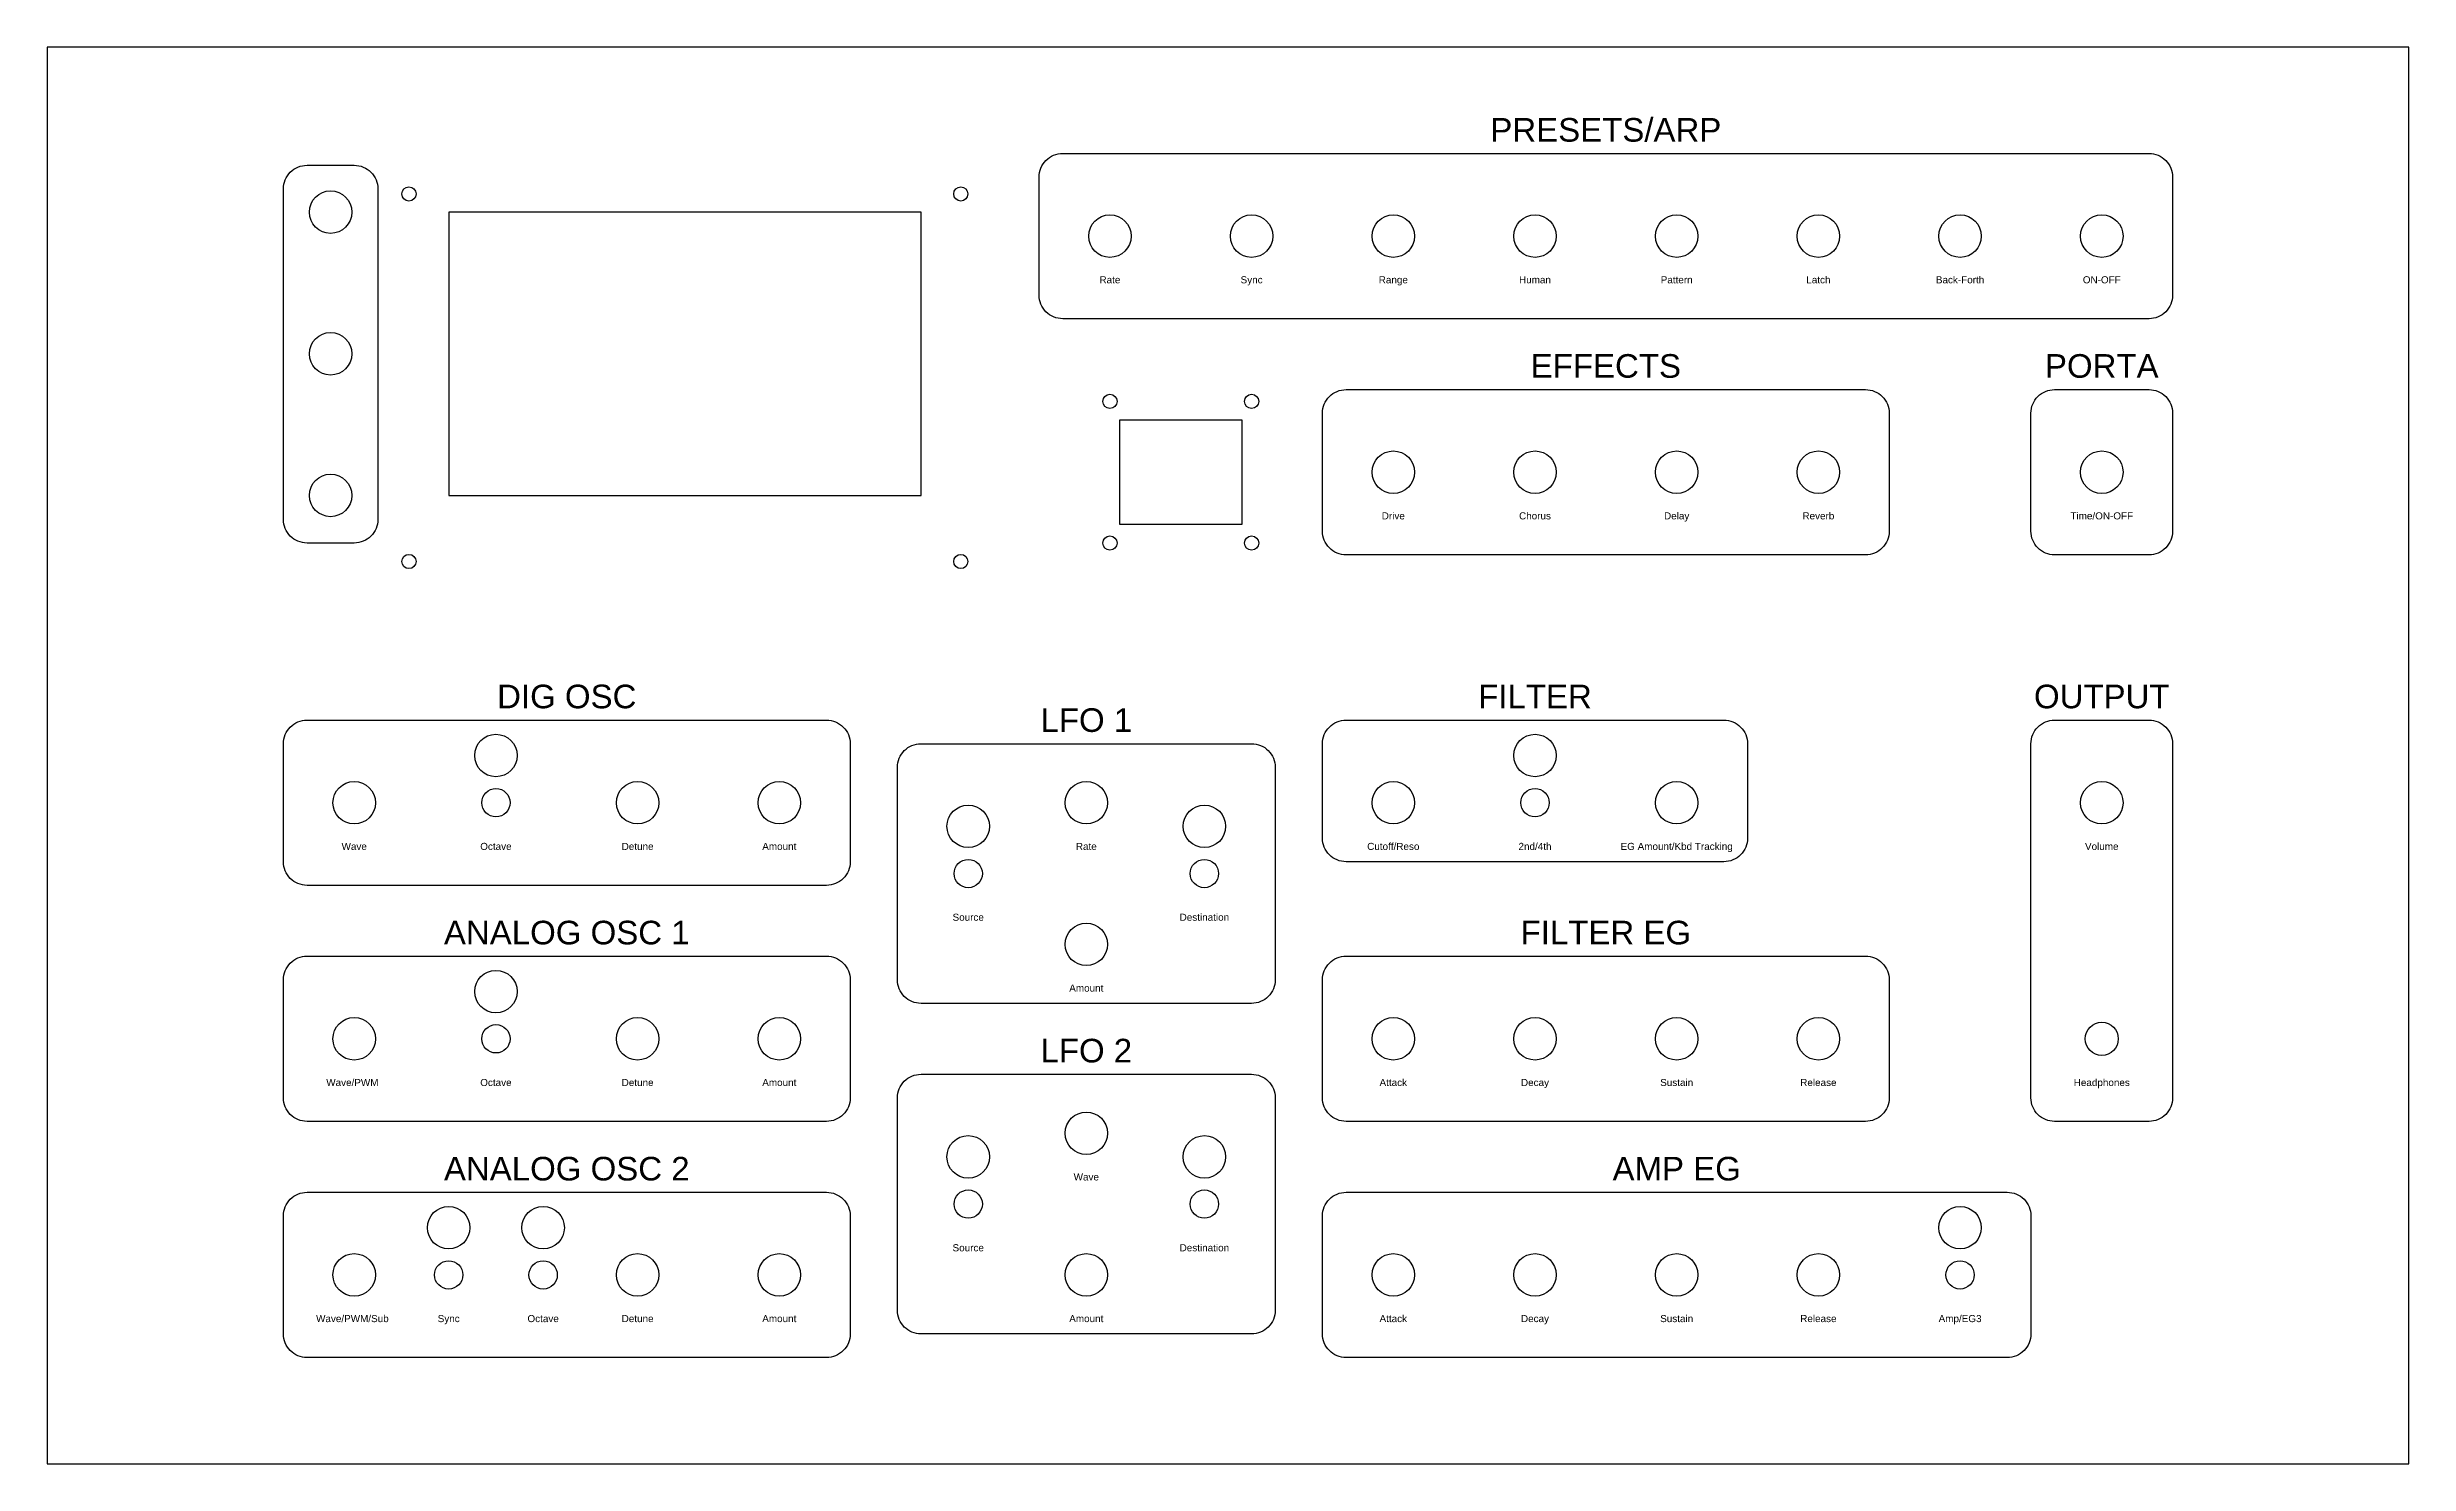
# Model space of a CAD drawing. Header units: millimetres. Extents: x 0 to 500, y 0 to 300.
import ezdxf
from ezdxf.enums import TextEntityAlignment as Align

# ---------------------------------------------------------------- set-up
doc = ezdxf.new("R2010")
doc.units = ezdxf.units.MM
doc.styles.get("Standard").update_dxf_attribs({"font": 'Arial.ttf', "height": 1})

msp = doc.modelspace()

# ---------------------------------------------------------------- linework, layer by layer
for points in [[(0, 0), (500, 0), (500, 300), (0, 300)], [(85, 205.08), (185, 205.08), (185, 265.08), (85, 265.08)], [(227, 199), (253, 199), (253, 221), (227, 221)]]:
    msp.add_lwpolyline(points, close=True)
for points in [[(50, 270, -0.414214), (55, 275), (65, 275, -0.414214), (70, 270), (70, 200, -0.414214), (65, 195), (55, 195, -0.414214), (50, 200)], [(210, 272.5, -0.414214), (215, 277.5), (445, 277.5, -0.414214), (450, 272.5), (450, 247.5, -0.414214), (445, 242.5), (215, 242.5, -0.414214), (210, 247.5)], [(270, 222.5, -0.414214), (275, 227.5), (385, 227.5, -0.414214), (390, 222.5), (390, 197.5, -0.414214), (385, 192.5), (275, 192.5, -0.414214), (270, 197.5)], [(420, 222.5, -0.414214), (425, 227.5), (445, 227.5, -0.414214), (450, 222.5), (450, 197.5, -0.414214), (445, 192.5), (425, 192.5, -0.414214), (420, 197.5)], [(50, 152.5, -0.414214), (55, 157.5), (165, 157.5, -0.414214), (170, 152.5), (170, 127.5, -0.414214), (165, 122.5), (55, 122.5, -0.414214), (50, 127.5)], [(270, 152.5, -0.414214), (275, 157.5), (355, 157.5, -0.414214), (360, 152.5), (360, 132.5, -0.414214), (355, 127.5), (275, 127.5, -0.414214), (270, 132.5)], [(420, 152.5, -0.414214), (425, 157.5), (445, 157.5, -0.414214), (450, 152.5), (450, 77.5, -0.414214), (445, 72.5), (425, 72.5, -0.414214), (420, 77.5)], [(180, 147.5, -0.414214), (185, 152.5), (255, 152.5, -0.414214), (260, 147.5), (260, 102.5, -0.414214), (255, 97.5), (185, 97.5, -0.414214), (180, 102.5)], [(50, 102.5, -0.414214), (55, 107.5), (165, 107.5, -0.414214), (170, 102.5), (170, 77.5, -0.414214), (165, 72.5), (55, 72.5, -0.414214), (50, 77.5)], [(270, 102.5, -0.414214), (275, 107.5), (385, 107.5, -0.414214), (390, 102.5), (390, 77.5, -0.414214), (385, 72.5), (275, 72.5, -0.414214), (270, 77.5)], [(180, 77.5, -0.414214), (185, 82.5), (255, 82.5, -0.414214), (260, 77.5), (260, 32.5, -0.414214), (255, 27.5), (185, 27.5, -0.414214), (180, 32.5)], [(50, 52.5, -0.414214), (55, 57.5), (165, 57.5, -0.414214), (170, 52.5), (170, 27.5, -0.414214), (165, 22.5), (55, 22.5, -0.414214), (50, 27.5)], [(270, 52.5, -0.414214), (275, 57.5), (415, 57.5, -0.414214), (420, 52.5), (420, 27.5, -0.414214), (415, 22.5), (275, 22.5, -0.414214), (270, 27.5)]]:
    msp.add_lwpolyline(points, format="xyb", close=True)
for centre, radius in [((76.58, 268.92), 1.5), ((193.42, 268.92), 1.5), ((60, 265.08), 4.5), ((225, 260), 4.5), ((255, 260), 4.5), ((285, 260), 4.5), ((315, 260), 4.5), ((345, 260), 4.5), ((375, 260), 4.5), ((405, 260), 4.5), ((435, 260), 4.5), ((60, 235.08), 4.5), ((225, 225), 1.5), ((255, 225), 1.5), ((285, 210), 4.5), ((315, 210), 4.5), ((345, 210), 4.5), ((375, 210), 4.5), ((435, 210), 4.5), ((60, 205.08), 4.5), ((225, 195), 1.5), ((255, 195), 1.5), ((76.58, 191.08), 1.5), ((193.42, 191.08), 1.5), ((95, 150), 4.5), ((315, 150), 4.5), ((65, 140), 4.5), ((95, 140), 3), ((125, 140), 4.5), ((155, 140), 4.5), ((220, 140), 4.5), ((285, 140), 4.5), ((315, 140), 3), ((345, 140), 4.5), ((435, 140), 4.5), ((195, 135), 4.5), ((245, 135), 4.5), ((195, 125), 3), ((245, 125), 3), ((220, 110), 4.5), ((95, 100), 4.5), ((65, 90), 4.5), ((95, 90), 3), ((125, 90), 4.5), ((155, 90), 4.5), ((285, 90), 4.5), ((315, 90), 4.5), ((345, 90), 4.5), ((375, 90), 4.5), ((435, 90), 3.5), ((220, 70), 4.5), ((195, 65), 4.5), ((245, 65), 4.5), ((195, 55), 3), ((245, 55), 3), ((85, 50), 4.5), ((105, 50), 4.5), ((405, 50), 4.5), ((65, 40), 4.5), ((85, 40), 3), ((105, 40), 3), ((125, 40), 4.5), ((155, 40), 4.5), ((220, 40), 4.5), ((285, 40), 4.5), ((315, 40), 4.5), ((345, 40), 4.5), ((375, 40), 4.5), ((405, 40), 3)]:
    msp.add_circle(centre, radius)

# ---------------------------------------------------------------- texts
for s, height, p in [('PRESETS/ARP', 5, (330, 280)), ('Rate', 1.5, (225, 250)), ('Sync', 1.5, (255, 250)), ('Range', 1.5, (285, 250)), ('Human', 1.5, (315, 250)), ('Pattern', 1.5, (345, 250)), ('Latch', 1.5, (375, 250)), ('Back-Forth', 1.5, (405, 250)), ('ON-OFF', 1.5, (435, 250)), ('EFFECTS', 5, (330, 230)), ('PORTA', 5, (435, 230)), ('Drive', 1.5, (285, 200)), ('Chorus', 1.5, (315, 200)), ('Delay', 1.5, (345, 200)), ('Reverb', 1.5, (375, 200)), ('Time/ON-OFF', 1.5, (435, 200)), ('DIG OSC', 5, (110, 160)), ('FILTER', 5, (315, 160)), ('OUTPUT', 5, (435, 160)), ('LFO 1', 5, (220, 155)), ('Wave', 1.5, (65, 130)), ('Octave', 1.5, (95, 130)), ('Detune', 1.5, (125, 130)), ('Amount', 1.5, (155, 130)), ('Rate', 1.5, (220, 130)), ('Cutoff/Reso', 1.5, (285, 130)), ('2nd/4th', 1.5, (315, 130)), ('EG Amount/Kbd Tracking', 1.5, (345, 130)), ('Volume', 1.5, (435, 130)), ('ANALOG OSC 1', 5, (110, 110)), ('Source', 1.5, (195, 115)), ('Destination', 1.5, (245, 115)), ('FILTER EG', 5, (330, 110)), ('Amount', 1.5, (220, 100)), ('LFO 2', 5, (220, 85)), ('Wave/PWM', 1.5, (64.61, 80)), ('Octave', 1.5, (95, 80)), ('Detune', 1.5, (125, 80)), ('Amount', 1.5, (155, 80)), ('Attack', 1.5, (285, 80)), ('Decay', 1.5, (315, 80)), ('Sustain', 1.5, (345, 80)), ('Release', 1.5, (375, 80)), ('Headphones', 1.5, (435, 80)), ('ANALOG OSC 2', 5, (110, 60)), ('AMP EG', 5, (345, 60)), ('Wave', 1.5, (220, 60)), ('Source', 1.5, (195, 45)), ('Destination', 1.5, (245, 45)), ('Wave/PWM/Sub', 1.5, (64.61, 30)), ('Sync', 1.5, (85, 30)), ('Octave', 1.5, (105, 30)), ('Detune', 1.5, (125, 30)), ('Amount', 1.5, (155, 30)), ('Amount', 1.5, (220, 30)), ('Attack', 1.5, (285, 30)), ('Decay', 1.5, (315, 30)), ('Sustain', 1.5, (345, 30)), ('Release', 1.5, (375, 30)), ('Amp/EG3', 1.5, (405, 30))]:
    msp.add_text(s, height=height).set_placement(p, align=Align.CENTER)

doc.saveas('drawing.dxf')
